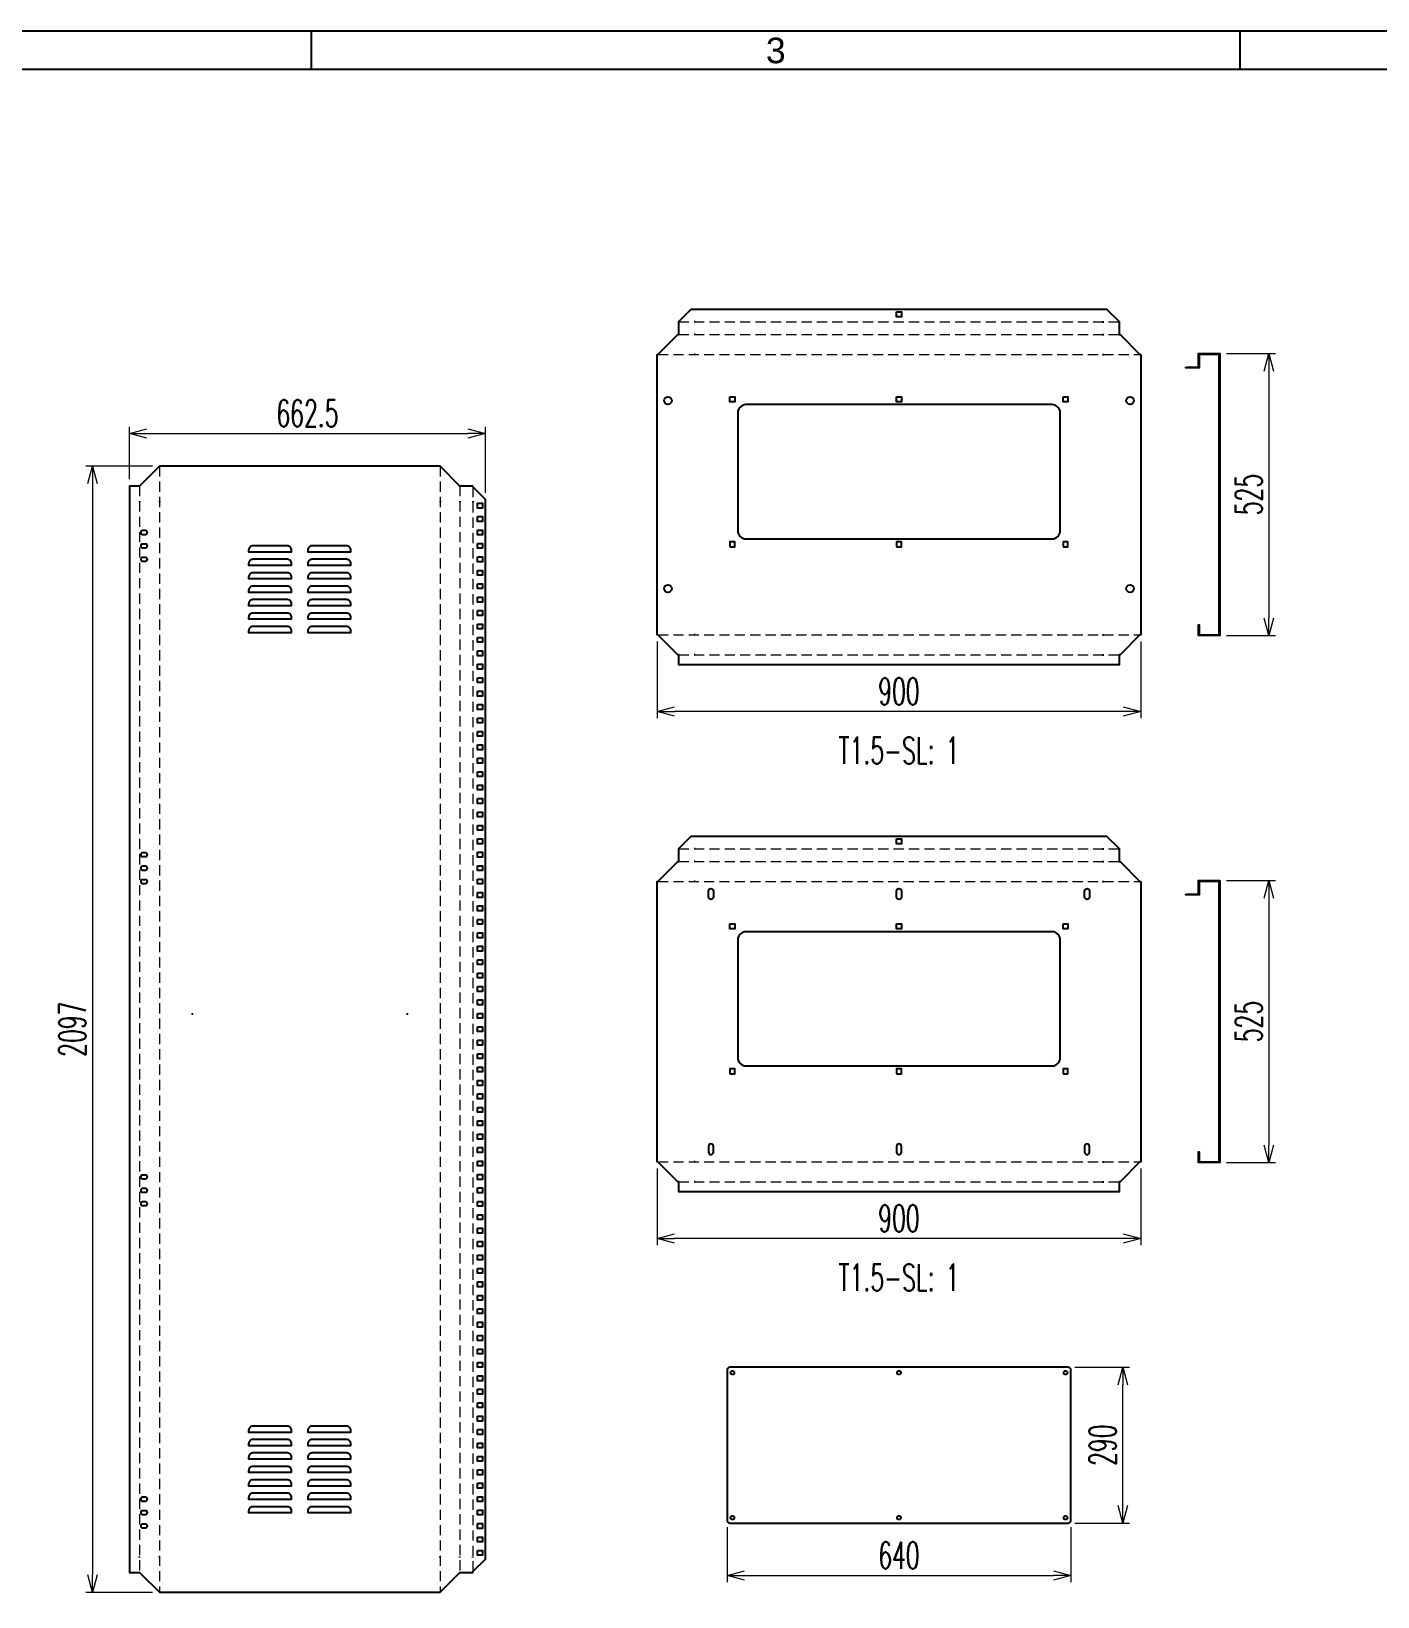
# Model space of a CAD drawing. Header units: millimetres. Extents: x 173893 to 258446, y -176540 to -123824.
# Drawn here: x 200985 to 203491, y -163633 to -160719 of the extents above; entities that cross this region are included whole.
import ezdxf
from ezdxf.enums import TextEntityAlignment as Align

# ---------------------------------------------------------------- set-up
doc = ezdxf.new("R2010")
doc.units = ezdxf.units.MM
doc.header["$LTSCALE"] = 3
doc.linetypes.add('HIDDEN', pattern=[9.525, 6.35, -3.175])
doc.layers.add('@.DM. NÉT ĐỨT', color=8, linetype='HIDDEN', lineweight=9)
for name, color, linetype in [('@.TEXT', 7, 'Continuous'), ('@.VISIBLE', 7, 'Continuous'), ('dim', 7, 'Continuous')]:
    doc.layers.add(name, color=color, linetype=linetype)
doc.styles.add('Ann_w01', font='romans.shx', dxfattribs={"width": 0.6, "bigfont": 'chineset.shx'})
doc.styles.add('Arial', font='arial.ttf')
doc.dimstyles.new('Dim 01_SC25', dxfattribs={"dimscale": 25, "dimtxt": 2, "dimasz": 1.3, "dimexe": 0.5, "dimexo": 0.5, "dimgap": 0.5, "dimtad": 1, "dimdec": 1, "dimzin": 12, "dimdsep": 46, "dimtxsty": 'Ann_w01', "dimblk": 'OPEN30', "dimcen": 1.5, "dimclrd": 6, "dimclre": 6, "dimclrt": 3, "dimadec": 1, "dimazin": 3, "dimtm": 1e-09, "dimtfac": 1, "dimtdec": 1, "dimtix": 1, "dimtmove": 0, "dimatfit": 3, "dimldrblk": 'OPEN30', "dimfxl": 1, "dimtolj": 1, "dimlwd": 0, "dimlwe": 0, "dimarcsym": 0})

# ---------------------------------------------------------------- blocks, each defined once
blk = doc.blocks.new('_Open30')
at = {"color": 0, "linetype": 'ByBlock', "lineweight": -2}
for p, q in [((-1, 0.268), (0, 0)), ((0, 0), (-1, -0.268)), ((0, 0), (-1, 0))]:
    blk.add_line(p, q, dxfattribs=at)
blk = doc.blocks.new('*D245')
at = {"layer": 'Defpoints', "color": 0, "transparency": 16777216}
for p in [(201223.5, -161528.3), (201099, -163625.3), (201223.5, -163625.3)]:
    blk.add_point(p, dxfattribs=at)
at = {"layer": 'dim', "color": 6, "lineweight": 0, "transparency": 16777216}
for p, q in [((201211, -161528.3), (201086.5, -161528.3)), ((201099, -161560.8), (201099, -163592.8)), ((201211, -163625.3), (201086.5, -163625.3))]:
    blk.add_line(p, q, dxfattribs=at)
at = {"layer": 'dim', "color": 6, "lineweight": 0, "transparency": 16777216, "xscale": 32.5, "yscale": 32.5, "zscale": 32.5}
for p, rotation in [((201099, -161528.3), 90), ((201099, -163625.3), 270)]:
    blk.add_blockref('_Open30', p, dxfattribs=dict(at, rotation=rotation))
at = {"layer": 'dim', "color": 3, "transparency": 16777216, "insert": (201061.5, -162576.8), "char_height": 50, "attachment_point": 5, "rotation": 90, "style": 'Ann_w01'}
blk.add_mtext('\\A1;2097', dxfattribs=at)
blk = doc.blocks.new('*D246')
at = {"layer": 'Defpoints', "color": 0, "transparency": 16777216}
for p in [(201830.3, -161467.3), (201167.8, -161565.3), (201830.3, -161590.3)]:
    blk.add_point(p, dxfattribs=at)
at = {"layer": 'dim', "color": 6, "lineweight": 0, "transparency": 16777216}
for p, q in [((201167.8, -161552.8), (201167.8, -161454.8)), ((201200.3, -161467.3), (201797.8, -161467.3)), ((201830.3, -161577.8), (201830.3, -161454.8))]:
    blk.add_line(p, q, dxfattribs=at)
at = {"layer": 'dim', "color": 6, "lineweight": 0, "transparency": 16777216, "xscale": 32.5, "yscale": 32.5, "zscale": 32.5, "rotation": 180}
blk.add_blockref('_Open30', (201167.8, -161467.3), dxfattribs=at)
at = {"layer": 'dim', "color": 6, "lineweight": 0, "transparency": 16777216, "xscale": 32.5, "yscale": 32.5, "zscale": 32.5}
blk.add_blockref('_Open30', (201830.3, -161467.3), dxfattribs=at)
at = {"layer": 'dim', "color": 3, "transparency": 16777216, "insert": (201499.1, -161429.8), "char_height": 50, "attachment_point": 5, "style": 'Ann_w01'}
blk.add_mtext('\\A1;662.5', dxfattribs=at)
blk = doc.blocks.new('*D226')
at = {"layer": 'Defpoints', "color": 0, "transparency": 16777216}
for p in [(203197.3, -162300.1), (203197.3, -162825.1), (203288.5, -162825.1)]:
    blk.add_point(p, dxfattribs=at)
at = {"layer": 'dim', "color": 6, "lineweight": 0, "transparency": 16777216}
for p, q in [((203209.8, -162300.1), (203301, -162300.1)), ((203288.5, -162332.6), (203288.5, -162792.6)), ((203209.8, -162825.1), (203301, -162825.1))]:
    blk.add_line(p, q, dxfattribs=at)
at = {"layer": 'dim', "color": 6, "lineweight": 0, "transparency": 16777216, "xscale": 32.5, "yscale": 32.5, "zscale": 32.5}
for p, rotation in [((203288.5, -162300.1), 90), ((203288.5, -162825.1), 270)]:
    blk.add_blockref('_Open30', p, dxfattribs=dict(at, rotation=rotation))
at = {"layer": 'dim', "color": 3, "transparency": 16777216, "insert": (203251, -162562.6), "char_height": 50, "attachment_point": 5, "rotation": 90, "style": 'Ann_w01'}
blk.add_mtext('\\A1;525', dxfattribs=at)
blk = doc.blocks.new('*D227')
at = {"layer": 'Defpoints', "color": 0, "transparency": 16777216}
for p in [(202150, -162823.8), (203050, -162823.8), (202150, -162966.4)]:
    blk.add_point(p, dxfattribs=at)
at = {"layer": 'dim', "color": 6, "lineweight": 0, "transparency": 16777216}
for p, q in [((202150, -162836.3), (202150, -162978.9)), ((203050, -162836.3), (203050, -162978.9)), ((203017.5, -162966.4), (202182.5, -162966.4))]:
    blk.add_line(p, q, dxfattribs=at)
at = {"layer": 'dim', "color": 6, "lineweight": 0, "transparency": 16777216, "xscale": 32.5, "yscale": 32.5, "zscale": 32.5, "rotation": 180}
blk.add_blockref('_Open30', (202150, -162966.4), dxfattribs=at)
at = {"layer": 'dim', "color": 6, "lineweight": 0, "transparency": 16777216, "xscale": 32.5, "yscale": 32.5, "zscale": 32.5}
blk.add_blockref('_Open30', (203050, -162966.4), dxfattribs=at)
at = {"layer": 'dim', "color": 3, "transparency": 16777216, "insert": (202600, -162928.9), "char_height": 50, "attachment_point": 5, "style": 'Ann_w01'}
blk.add_mtext('\\A1;900', dxfattribs=at)
blk = doc.blocks.new('*D228')
at = {"layer": 'Defpoints', "color": 0, "transparency": 16777216}
for p in [(203197.3, -161318.8), (203197.3, -161843.8), (203288.5, -161843.8)]:
    blk.add_point(p, dxfattribs=at)
at = {"layer": 'dim', "color": 6, "lineweight": 0, "transparency": 16777216}
for p, q in [((203209.8, -161318.8), (203301, -161318.8)), ((203288.5, -161351.3), (203288.5, -161811.3)), ((203209.8, -161843.8), (203301, -161843.8))]:
    blk.add_line(p, q, dxfattribs=at)
at = {"layer": 'dim', "color": 6, "lineweight": 0, "transparency": 16777216, "xscale": 32.5, "yscale": 32.5, "zscale": 32.5}
for p, rotation in [((203288.5, -161318.8), 90), ((203288.5, -161843.8), 270)]:
    blk.add_blockref('_Open30', p, dxfattribs=dict(at, rotation=rotation))
at = {"layer": 'dim', "color": 3, "transparency": 16777216, "insert": (203251, -161581.3), "char_height": 50, "attachment_point": 5, "rotation": 90, "style": 'Ann_w01'}
blk.add_mtext('\\A1;525', dxfattribs=at)
blk = doc.blocks.new('*D229')
at = {"layer": 'Defpoints', "color": 0, "transparency": 16777216}
for p in [(202150, -161842.5), (203050, -161842.5), (202150, -161985.1)]:
    blk.add_point(p, dxfattribs=at)
at = {"layer": 'dim', "color": 6, "lineweight": 0, "transparency": 16777216}
for p, q in [((202150, -161855), (202150, -161997.6)), ((203050, -161855), (203050, -161997.6)), ((203017.5, -161985.1), (202182.5, -161985.1))]:
    blk.add_line(p, q, dxfattribs=at)
at = {"layer": 'dim', "color": 6, "lineweight": 0, "transparency": 16777216, "xscale": 32.5, "yscale": 32.5, "zscale": 32.5, "rotation": 180}
blk.add_blockref('_Open30', (202150, -161985.1), dxfattribs=at)
at = {"layer": 'dim', "color": 6, "lineweight": 0, "transparency": 16777216, "xscale": 32.5, "yscale": 32.5, "zscale": 32.5}
blk.add_blockref('_Open30', (203050, -161985.1), dxfattribs=at)
at = {"layer": 'dim', "color": 3, "transparency": 16777216, "insert": (202600, -161947.6), "char_height": 50, "attachment_point": 5, "style": 'Ann_w01'}
blk.add_mtext('\\A1;900', dxfattribs=at)
blk = doc.blocks.new('*D196')
at = {"layer": 'Defpoints', "color": 0, "transparency": 16777216}
for p in [(202280, -163491.3), (202920, -163491.3), (202920, -163593.9)]:
    blk.add_point(p, dxfattribs=at)
at = {"layer": 'dim', "color": 6, "lineweight": 0, "transparency": 16777216}
for p, q in [((202280, -163503.8), (202280, -163606.4)), ((202920, -163503.8), (202920, -163606.4)), ((202312.5, -163593.9), (202887.5, -163593.9))]:
    blk.add_line(p, q, dxfattribs=at)
at = {"layer": 'dim', "color": 6, "lineweight": 0, "transparency": 16777216, "xscale": 32.5, "yscale": 32.5, "zscale": 32.5, "rotation": 180}
blk.add_blockref('_Open30', (202280, -163593.9), dxfattribs=at)
at = {"layer": 'dim', "color": 6, "lineweight": 0, "transparency": 16777216, "xscale": 32.5, "yscale": 32.5, "zscale": 32.5}
blk.add_blockref('_Open30', (202920, -163593.9), dxfattribs=at)
at = {"layer": 'dim', "color": 3, "transparency": 16777216, "insert": (202600, -163556.4), "char_height": 50, "attachment_point": 5, "style": 'Ann_w01'}
blk.add_mtext('\\A1;640', dxfattribs=at)
blk = doc.blocks.new('*D197')
at = {"layer": 'Defpoints', "color": 0, "transparency": 16777216}
for p in [(202915, -163206.3), (203016.4, -163206.3), (202915, -163496.3)]:
    blk.add_point(p, dxfattribs=at)
at = {"layer": 'dim', "color": 6, "lineweight": 0, "transparency": 16777216}
for p, q in [((202927.5, -163206.3), (203028.9, -163206.3)), ((203016.4, -163463.8), (203016.4, -163238.8)), ((202927.5, -163496.3), (203028.9, -163496.3))]:
    blk.add_line(p, q, dxfattribs=at)
at = {"layer": 'dim', "color": 6, "lineweight": 0, "transparency": 16777216, "xscale": 32.5, "yscale": 32.5, "zscale": 32.5}
for p, rotation in [((203016.4, -163206.3), 90), ((203016.4, -163496.3), 270)]:
    blk.add_blockref('_Open30', p, dxfattribs=dict(at, rotation=rotation))
at = {"layer": 'dim', "color": 3, "transparency": 16777216, "insert": (202978.9, -163351.3), "char_height": 50, "attachment_point": 5, "rotation": 90, "style": 'Ann_w01'}
blk.add_mtext('\\A1;290', dxfattribs=at)
blk = doc.blocks.new('KHUNG BAN VE (Made by Tung)')
at = {"layer": '@.VISIBLE', "color": 8}
for p, q in [((148.5, 207), (148.5, 210)), ((221.25, 207), (221.25, 210))]:
    blk.add_line(p, q, dxfattribs=at)
for points in [[(0, 0), (297, 0), (297, 210), (0, 210)], [(3, 3), (294, 3), (294, 207), (3, 207)]]:
    blk.add_lwpolyline(points, close=True, dxfattribs=at)
at = {"layer": '@.TEXT', "color": 1, "style": 'Arial'}
blk.add_text('3', height=2, dxfattribs=at).set_placement((184.875, 208.5), align=Align.MIDDLE_CENTER)
for tag, height, p in [('DESIGNER_NAME', 2, (38, 15.5)), ('PROJECT_CODE', 2, (258.5, 15.5)), ('SCALE', 2, (289, 15.5)), ('APPROVED_NAME', 2, (38, 10.5)), ('CUSTOMER_NAME', 2, (258.5, 10.5)), ('PAGE', 2, (289, 10.5)), ('DRAWING_NAME', 4, (173, 8)), ('TOTAL', 2, (289, 5.5))]:
    blk.add_attdef(tag, text='', height=height, dxfattribs=at).set_placement(p, align=Align.MIDDLE_CENTER)

msp = doc.modelspace()

# ---------------------------------------------------------------- linework, layer by layer
at = {"color": 1}
for p, q in [((202220.94, -161259.26), (202218.94, -161259.26)), ((202979.06, -161259.26), (202981.06, -161259.26)), ((202220.94, -161282.96), (202218.94, -161282.96)), ((202979.06, -161282.96), (202981.06, -161282.96)), ((202220.94, -161320.16), (202218.94, -161320.16)), ((202979.06, -161320.16), (202981.06, -161320.16)), ((201186.42, -161593.19), (201186.42, -161595.19)), ((201223.62, -161593.19), (201223.62, -161595.19)), ((201745.82, -161593.19), (201745.82, -161595.19)), ((201783.02, -161593.19), (201783.02, -161595.19)), ((201806.72, -161593.19), (201806.72, -161595.19)), ((202220.94, -161842.36), (202218.94, -161842.36)), ((202979.06, -161842.36), (202981.06, -161842.36)), ((202220.94, -161879.56), (202218.94, -161879.56)), ((202979.06, -161879.56), (202981.06, -161879.56)), ((202220.94, -162240.61), (202218.94, -162240.61)), ((202220.94, -162264.31), (202218.94, -162264.31)), ((202979.06, -162240.61), (202981.06, -162240.61)), ((202979.06, -162264.31), (202981.06, -162264.31)), ((202220.94, -162301.51), (202218.94, -162301.51)), ((202979.06, -162301.51), (202981.06, -162301.51)), ((201283.72, -162548.28), (201285.72, -162548.28)), ((201284.72, -162547.28), (201284.72, -162549.28)), ((201683.72, -162548.28), (201685.72, -162548.28)), ((201684.72, -162547.28), (201684.72, -162549.28)), ((202220.94, -162823.71), (202218.94, -162823.71)), ((202979.06, -162823.71), (202981.06, -162823.71)), ((202220.94, -162860.91), (202218.94, -162860.91)), ((202979.06, -162860.91), (202981.06, -162860.91)), ((201186.42, -163560.36), (201186.42, -163558.36)), ((201223.62, -163560.36), (201223.62, -163558.36)), ((201745.82, -163560.36), (201745.82, -163558.36)), ((201783.02, -163560.36), (201783.02, -163558.36)), ((201806.72, -163560.36), (201806.72, -163558.36))]:
    msp.add_line(p, q, dxfattribs=at)
for points in [[(203050, -161320.06), (203050, -161842.46), (203048.5, -161842.46), (203011.5, -161879.46), (203010, -161879.46), (203010, -161898.16), (202190, -161898.16), (202190, -161879.46), (202188.5, -161879.46), (202151.5, -161842.46), (202150, -161842.46), (202150, -161320.06), (202151.5, -161320.06), (202188.5, -161283.06), (202190, -161283.06), (202190, -161259.16), (202213.5, -161235.66), (202986.5, -161235.66), (203010, -161259.16), (203010, -161283.06), (203011.5, -161283.06), (203048.5, -161320.06)], [(202595.5, -161241.16), (202604.5, -161241.16), (202604.5, -161250.16), (202595.5, -161250.16)], [(203133.8, -161343.76), (203157.3, -161343.76), (203157.3, -161318.76), (203197.3, -161318.76), (203197.3, -161843.76), (203157.3, -161843.76), (203157.3, -161823.76), (203158.8, -161823.76), (203158.8, -161842.26), (203195.8, -161842.26), (203195.8, -161320.26), (203158.8, -161320.26), (203158.8, -161345.26), (203133.8, -161345.26)], [(202285.5, -161399.26), (202294.5, -161399.26), (202294.5, -161408.26), (202285.5, -161408.26)], [(202595.5, -161399.26), (202604.5, -161399.26), (202604.5, -161408.26), (202595.5, -161408.26)], [(202905.5, -161399.26), (202914.5, -161399.26), (202914.5, -161408.26), (202905.5, -161408.26)], [(201223.52, -163625.28), (201745.92, -163625.28), (201782.92, -163588.28), (201806.82, -163588.28), (201806.82, -163586.78), (201830.32, -163563.28), (201830.32, -161590.28), (201806.82, -161566.78), (201806.82, -161565.28), (201782.92, -161565.28), (201745.92, -161528.28), (201223.52, -161528.28), (201186.52, -161565.28), (201167.82, -161565.28), (201167.82, -163588.28), (201186.52, -163588.28)], [(201815.82, -161597.28), (201824.82, -161597.28), (201824.82, -161606.28), (201815.82, -161606.28)], [(201815.82, -161622.28), (201824.82, -161622.28), (201824.82, -161631.28), (201815.82, -161631.28)], [(201815.82, -161647.28), (201824.82, -161647.28), (201824.82, -161656.28), (201815.82, -161656.28)], [(201815.82, -161672.28), (201824.82, -161672.28), (201824.82, -161681.28), (201815.82, -161681.28)], [(202285.5, -161678.26), (202294.5, -161678.26), (202294.5, -161669.26), (202285.5, -161669.26)], [(202595.5, -161678.26), (202604.5, -161678.26), (202604.5, -161669.26), (202595.5, -161669.26)], [(202905.5, -161678.26), (202914.5, -161678.26), (202914.5, -161669.26), (202905.5, -161669.26)], [(201815.82, -161697.28), (201824.82, -161697.28), (201824.82, -161706.28), (201815.82, -161706.28)], [(201815.82, -161722.28), (201824.82, -161722.28), (201824.82, -161731.28), (201815.82, -161731.28)], [(201815.82, -161747.28), (201824.82, -161747.28), (201824.82, -161756.28), (201815.82, -161756.28)], [(201815.82, -161772.28), (201824.82, -161772.28), (201824.82, -161781.28), (201815.82, -161781.28)], [(201815.82, -161797.28), (201824.82, -161797.28), (201824.82, -161806.28), (201815.82, -161806.28)], [(201815.82, -161822.28), (201824.82, -161822.28), (201824.82, -161831.28), (201815.82, -161831.28)], [(201815.82, -161847.28), (201824.82, -161847.28), (201824.82, -161856.28), (201815.82, -161856.28)], [(201815.82, -161872.28), (201824.82, -161872.28), (201824.82, -161881.28), (201815.82, -161881.28)], [(201815.82, -161897.28), (201824.82, -161897.28), (201824.82, -161906.28), (201815.82, -161906.28)], [(201815.82, -161922.28), (201824.82, -161922.28), (201824.82, -161931.28), (201815.82, -161931.28)], [(201815.82, -161947.28), (201824.82, -161947.28), (201824.82, -161956.28), (201815.82, -161956.28)], [(201815.82, -161972.28), (201824.82, -161972.28), (201824.82, -161981.28), (201815.82, -161981.28)], [(201815.82, -161997.28), (201824.82, -161997.28), (201824.82, -162006.28), (201815.82, -162006.28)], [(201815.82, -162022.28), (201824.82, -162022.28), (201824.82, -162031.28), (201815.82, -162031.28)], [(201815.82, -162047.28), (201824.82, -162047.28), (201824.82, -162056.28), (201815.82, -162056.28)], [(201815.82, -162072.28), (201824.82, -162072.28), (201824.82, -162081.28), (201815.82, -162081.28)], [(201815.82, -162097.28), (201824.82, -162097.28), (201824.82, -162106.28), (201815.82, -162106.28)], [(201815.82, -162122.28), (201824.82, -162122.28), (201824.82, -162131.28), (201815.82, -162131.28)], [(201815.82, -162147.28), (201824.82, -162147.28), (201824.82, -162156.28), (201815.82, -162156.28)], [(201815.82, -162172.28), (201824.82, -162172.28), (201824.82, -162181.28), (201815.82, -162181.28)], [(201815.82, -162197.28), (201824.82, -162197.28), (201824.82, -162206.28), (201815.82, -162206.28)], [(201815.82, -162222.28), (201824.82, -162222.28), (201824.82, -162231.28), (201815.82, -162231.28)], [(203050, -162301.41), (203050, -162823.81), (203048.5, -162823.81), (203011.5, -162860.81), (203010, -162860.81), (203010, -162879.51), (202190, -162879.51), (202190, -162860.81), (202188.5, -162860.81), (202151.5, -162823.81), (202150, -162823.81), (202150, -162301.41), (202151.5, -162301.41), (202188.5, -162264.41), (202190, -162264.41), (202190, -162240.51), (202213.5, -162217.01), (202986.5, -162217.01), (203010, -162240.51), (203010, -162264.41), (203011.5, -162264.41), (203048.5, -162301.41)], [(202595.5, -162222.51), (202604.5, -162222.51), (202604.5, -162231.51), (202595.5, -162231.51)], [(201815.82, -162247.28), (201824.82, -162247.28), (201824.82, -162256.28), (201815.82, -162256.28)], [(201815.82, -162272.28), (201824.82, -162272.28), (201824.82, -162281.28), (201815.82, -162281.28)], [(201815.82, -162297.28), (201824.82, -162297.28), (201824.82, -162306.28), (201815.82, -162306.28)], [(201815.82, -162322.28), (201824.82, -162322.28), (201824.82, -162331.28), (201815.82, -162331.28)], [(203133.8, -162325.11), (203157.3, -162325.11), (203157.3, -162300.11), (203197.3, -162300.11), (203197.3, -162825.11), (203157.3, -162825.11), (203157.3, -162805.11), (203158.8, -162805.11), (203158.8, -162823.61), (203195.8, -162823.61), (203195.8, -162301.61), (203158.8, -162301.61), (203158.8, -162326.61), (203133.8, -162326.61)], [(201815.82, -162347.28), (201824.82, -162347.28), (201824.82, -162356.28), (201815.82, -162356.28)], [(201815.82, -162372.28), (201824.82, -162372.28), (201824.82, -162381.28), (201815.82, -162381.28)], [(202285.5, -162380.61), (202294.5, -162380.61), (202294.5, -162389.61), (202285.5, -162389.61)], [(202595.5, -162380.61), (202604.5, -162380.61), (202604.5, -162389.61), (202595.5, -162389.61)], [(202905.5, -162380.61), (202914.5, -162380.61), (202914.5, -162389.61), (202905.5, -162389.61)], [(201815.82, -162397.28), (201824.82, -162397.28), (201824.82, -162406.28), (201815.82, -162406.28)], [(201815.82, -162422.28), (201824.82, -162422.28), (201824.82, -162431.28), (201815.82, -162431.28)], [(201815.82, -162447.28), (201824.82, -162447.28), (201824.82, -162456.28), (201815.82, -162456.28)], [(201815.82, -162472.28), (201824.82, -162472.28), (201824.82, -162481.28), (201815.82, -162481.28)], [(201815.82, -162497.28), (201824.82, -162497.28), (201824.82, -162506.28), (201815.82, -162506.28)], [(201815.82, -162522.28), (201824.82, -162522.28), (201824.82, -162531.28), (201815.82, -162531.28)], [(201815.82, -162547.28), (201824.82, -162547.28), (201824.82, -162556.28), (201815.82, -162556.28)], [(201815.82, -162572.28), (201824.82, -162572.28), (201824.82, -162581.28), (201815.82, -162581.28)], [(201815.82, -162597.28), (201824.82, -162597.28), (201824.82, -162606.28), (201815.82, -162606.28)], [(201815.82, -162622.28), (201824.82, -162622.28), (201824.82, -162631.28), (201815.82, -162631.28)], [(201815.82, -162647.28), (201824.82, -162647.28), (201824.82, -162656.28), (201815.82, -162656.28)], [(201815.82, -162672.28), (201824.82, -162672.28), (201824.82, -162681.28), (201815.82, -162681.28)], [(202285.5, -162659.61), (202294.5, -162659.61), (202294.5, -162650.61), (202285.5, -162650.61)], [(202595.5, -162659.61), (202604.5, -162659.61), (202604.5, -162650.61), (202595.5, -162650.61)], [(202905.5, -162659.61), (202914.5, -162659.61), (202914.5, -162650.61), (202905.5, -162650.61)], [(201815.82, -162697.28), (201824.82, -162697.28), (201824.82, -162706.28), (201815.82, -162706.28)], [(201815.82, -162722.28), (201824.82, -162722.28), (201824.82, -162731.28), (201815.82, -162731.28)], [(201815.82, -162747.28), (201824.82, -162747.28), (201824.82, -162756.28), (201815.82, -162756.28)], [(201815.82, -162772.28), (201824.82, -162772.28), (201824.82, -162781.28), (201815.82, -162781.28)], [(201815.82, -162797.28), (201824.82, -162797.28), (201824.82, -162806.28), (201815.82, -162806.28)], [(201815.82, -162822.28), (201824.82, -162822.28), (201824.82, -162831.28), (201815.82, -162831.28)], [(201815.82, -162847.28), (201824.82, -162847.28), (201824.82, -162856.28), (201815.82, -162856.28)], [(201815.82, -162872.28), (201824.82, -162872.28), (201824.82, -162881.28), (201815.82, -162881.28)], [(201815.82, -162897.28), (201824.82, -162897.28), (201824.82, -162906.28), (201815.82, -162906.28)], [(201815.82, -162922.28), (201824.82, -162922.28), (201824.82, -162931.28), (201815.82, -162931.28)], [(201815.82, -162947.28), (201824.82, -162947.28), (201824.82, -162956.28), (201815.82, -162956.28)], [(201815.82, -162972.28), (201824.82, -162972.28), (201824.82, -162981.28), (201815.82, -162981.28)], [(201815.82, -162997.28), (201824.82, -162997.28), (201824.82, -163006.28), (201815.82, -163006.28)], [(201815.82, -163022.28), (201824.82, -163022.28), (201824.82, -163031.28), (201815.82, -163031.28)], [(201815.82, -163047.28), (201824.82, -163047.28), (201824.82, -163056.28), (201815.82, -163056.28)], [(201815.82, -163072.28), (201824.82, -163072.28), (201824.82, -163081.28), (201815.82, -163081.28)], [(201815.82, -163097.28), (201824.82, -163097.28), (201824.82, -163106.28), (201815.82, -163106.28)], [(201815.82, -163122.28), (201824.82, -163122.28), (201824.82, -163131.28), (201815.82, -163131.28)], [(201815.82, -163147.28), (201824.82, -163147.28), (201824.82, -163156.28), (201815.82, -163156.28)], [(201815.82, -163172.28), (201824.82, -163172.28), (201824.82, -163181.28), (201815.82, -163181.28)], [(201815.82, -163197.28), (201824.82, -163197.28), (201824.82, -163206.28), (201815.82, -163206.28)], [(201815.82, -163222.28), (201824.82, -163222.28), (201824.82, -163231.28), (201815.82, -163231.28)], [(201815.82, -163247.28), (201824.82, -163247.28), (201824.82, -163256.28), (201815.82, -163256.28)], [(201815.82, -163272.28), (201824.82, -163272.28), (201824.82, -163281.28), (201815.82, -163281.28)], [(201815.82, -163297.28), (201824.82, -163297.28), (201824.82, -163306.28), (201815.82, -163306.28)], [(201815.82, -163322.28), (201824.82, -163322.28), (201824.82, -163331.28), (201815.82, -163331.28)], [(201815.82, -163347.28), (201824.82, -163347.28), (201824.82, -163356.28), (201815.82, -163356.28)], [(201815.82, -163372.28), (201824.82, -163372.28), (201824.82, -163381.28), (201815.82, -163381.28)], [(201815.82, -163397.28), (201824.82, -163397.28), (201824.82, -163406.28), (201815.82, -163406.28)], [(201815.82, -163422.28), (201824.82, -163422.28), (201824.82, -163431.28), (201815.82, -163431.28)], [(201815.82, -163447.28), (201824.82, -163447.28), (201824.82, -163456.28), (201815.82, -163456.28)], [(201815.82, -163472.28), (201824.82, -163472.28), (201824.82, -163481.28), (201815.82, -163481.28)], [(201815.82, -163497.28), (201824.82, -163497.28), (201824.82, -163506.28), (201815.82, -163506.28)], [(201815.82, -163522.28), (201824.82, -163522.28), (201824.82, -163531.28), (201815.82, -163531.28)], [(201815.82, -163547.28), (201824.82, -163547.28), (201824.82, -163556.28), (201815.82, -163556.28)]]:
    msp.add_lwpolyline(points, close=True)
for points in [[(202315, -161663.76), (202885, -161663.76, 0.4142136), (202900, -161648.76), (202900, -161428.76, 0.4142136), (202885, -161413.76), (202315, -161413.76, 0.4142136), (202300, -161428.76), (202300, -161648.76, 0.4142136)], [(201188.77, -161651.78), (201188.77, -161651.78, 0.4142136), (201192.27, -161655.28), (201197.77, -161655.28, 0.4142136), (201201.27, -161651.78), (201201.27, -161651.78, 0.4142136), (201197.77, -161648.28), (201192.27, -161648.28, 0.4142136)], [(201188.77, -161676.78), (201188.77, -161676.78, 0.4142136), (201192.27, -161680.28), (201197.77, -161680.28, 0.4142136), (201201.27, -161676.78), (201201.27, -161676.78, 0.4142136), (201197.77, -161673.28), (201192.27, -161673.28, 0.4142136)], [(201188.77, -161701.78), (201188.77, -161701.78, 0.4142136), (201192.27, -161705.28), (201197.77, -161705.28, 0.4142136), (201201.27, -161701.78), (201201.27, -161701.78, 0.4142136), (201197.77, -161698.28), (201192.27, -161698.28, 0.4142136)], [(201188.77, -162251.78), (201188.77, -162251.78, 0.4142136), (201192.27, -162255.28), (201197.77, -162255.28, 0.4142136), (201201.27, -162251.78), (201201.27, -162251.78, 0.4142136), (201197.77, -162248.28), (201192.27, -162248.28, 0.4142136)], [(201188.77, -162276.78), (201188.77, -162276.78, 0.4142136), (201192.27, -162280.28), (201197.77, -162280.28, 0.4142136), (201201.27, -162276.78), (201201.27, -162276.78, 0.4142136), (201197.77, -162273.28), (201192.27, -162273.28, 0.4142136)], [(201188.77, -162301.78), (201188.77, -162301.78, 0.4142136), (201192.27, -162305.28), (201197.77, -162305.28, 0.4142136), (201201.27, -162301.78), (201201.27, -162301.78, 0.4142136), (201197.77, -162298.28), (201192.27, -162298.28, 0.4142136)], [(202245.5, -162330.41), (202245.5, -162319.41, -0.4142136), (202250, -162314.91), (202250, -162314.91, -0.4142136), (202254.5, -162319.41), (202254.5, -162330.41, -0.4142136), (202250, -162334.91), (202250, -162334.91, -0.4142136)], [(202595.5, -162330.41), (202595.5, -162319.41, -0.4142136), (202600, -162314.91), (202600, -162314.91, -0.4142136), (202604.5, -162319.41), (202604.5, -162330.41, -0.4142136), (202600, -162334.91), (202600, -162334.91, -0.4142136)], [(202945.5, -162330.41), (202945.5, -162319.41, -0.4142136), (202950, -162314.91), (202950, -162314.91, -0.4142136), (202954.5, -162319.41), (202954.5, -162330.41, -0.4142136), (202950, -162334.91), (202950, -162334.91, -0.4142136)], [(202315, -162645.11), (202885, -162645.11, 0.4142136), (202900, -162630.11), (202900, -162410.11, 0.4142136), (202885, -162395.11), (202315, -162395.11, 0.4142136), (202300, -162410.11), (202300, -162630.11, 0.4142136)], [(202245.5, -162794.81), (202245.5, -162805.81, 0.4142136), (202250, -162810.31), (202250, -162810.31, 0.4142136), (202254.5, -162805.81), (202254.5, -162794.81, 0.4142136), (202250, -162790.31), (202250, -162790.31, 0.4142136)], [(202595.5, -162794.81), (202595.5, -162805.81, 0.4142136), (202600, -162810.31), (202600, -162810.31, 0.4142136), (202604.5, -162805.81), (202604.5, -162794.81, 0.4142136), (202600, -162790.31), (202600, -162790.31, 0.4142136)], [(202945.5, -162794.81), (202945.5, -162805.81, 0.4142136), (202950, -162810.31), (202950, -162810.31, 0.4142136), (202954.5, -162805.81), (202954.5, -162794.81, 0.4142136), (202950, -162790.31), (202950, -162790.31, 0.4142136)], [(201188.77, -162851.78), (201188.77, -162851.78, 0.4142136), (201192.27, -162855.28), (201197.77, -162855.28, 0.4142136), (201201.27, -162851.78), (201201.27, -162851.78, 0.4142136), (201197.77, -162848.28), (201192.27, -162848.28, 0.4142136)], [(201188.77, -162876.78), (201188.77, -162876.78, 0.4142136), (201192.27, -162880.28), (201197.77, -162880.28, 0.4142136), (201201.27, -162876.78), (201201.27, -162876.78, 0.4142136), (201197.77, -162873.28), (201192.27, -162873.28, 0.4142136)], [(201188.77, -162901.78), (201188.77, -162901.78, 0.4142136), (201192.27, -162905.28), (201197.77, -162905.28, 0.4142136), (201201.27, -162901.78), (201201.27, -162901.78, 0.4142136), (201197.77, -162898.28), (201192.27, -162898.28, 0.4142136)], [(202285, -163496.31), (202915, -163496.31, 0.4142136), (202920, -163491.31), (202920, -163211.31, 0.4142136), (202915, -163206.31), (202285, -163206.31, 0.4142136), (202280, -163211.31), (202280, -163491.31, 0.4142136)], [(201188.77, -163451.78), (201188.77, -163451.78, 0.4142136), (201192.27, -163455.28), (201197.77, -163455.28, 0.4142136), (201201.27, -163451.78), (201201.27, -163451.78, 0.4142136), (201197.77, -163448.28), (201192.27, -163448.28, 0.4142136)], [(201188.77, -163476.78), (201188.77, -163476.78, 0.4142136), (201192.27, -163480.28), (201197.77, -163480.28, 0.4142136), (201201.27, -163476.78), (201201.27, -163476.78, 0.4142136), (201197.77, -163473.28), (201192.27, -163473.28, 0.4142136)], [(201188.77, -163501.78), (201188.77, -163501.78, 0.4142136), (201192.27, -163505.28), (201197.77, -163505.28, 0.4142136), (201201.27, -163501.78), (201201.27, -163501.78, 0.4142136), (201197.77, -163498.28), (201192.27, -163498.28, 0.4142136)]]:
    msp.add_lwpolyline(points, format="xyb", close=True)
at = {"color": 2}
for points in [[(201461.72, -161676.78), (201397.72, -161676.78, 0.4142136), (201389.72, -161684.78), (201389.72, -161687.78), (201469.72, -161687.78), (201469.72, -161684.78, 0.4142136)], [(201571.72, -161676.78), (201507.72, -161676.78, 0.4142136), (201499.72, -161684.78), (201499.72, -161687.78), (201579.72, -161687.78), (201579.72, -161684.78, 0.4142136)], [(201461.72, -161701.78), (201397.72, -161701.78, 0.4142136), (201389.72, -161709.78), (201389.72, -161712.78), (201469.72, -161712.78), (201469.72, -161709.78, 0.4142136)], [(201571.72, -161701.78), (201507.72, -161701.78, 0.4142136), (201499.72, -161709.78), (201499.72, -161712.78), (201579.72, -161712.78), (201579.72, -161709.78, 0.4142136)], [(201461.72, -161726.78), (201397.72, -161726.78, 0.4142136), (201389.72, -161734.78), (201389.72, -161737.78), (201469.72, -161737.78), (201469.72, -161734.78, 0.4142136)], [(201571.72, -161726.78), (201507.72, -161726.78, 0.4142136), (201499.72, -161734.78), (201499.72, -161737.78), (201579.72, -161737.78), (201579.72, -161734.78, 0.4142136)], [(201461.72, -161751.78), (201397.72, -161751.78, 0.4142136), (201389.72, -161759.78), (201389.72, -161762.78), (201469.72, -161762.78), (201469.72, -161759.78, 0.4142136)], [(201571.72, -161751.78), (201507.72, -161751.78, 0.4142136), (201499.72, -161759.78), (201499.72, -161762.78), (201579.72, -161762.78), (201579.72, -161759.78, 0.4142136)], [(201461.72, -161776.78), (201397.72, -161776.78, 0.4142136), (201389.72, -161784.78), (201389.72, -161787.78), (201469.72, -161787.78), (201469.72, -161784.78, 0.4142136)], [(201461.72, -161801.78), (201397.72, -161801.78, 0.4142136), (201389.72, -161809.78), (201389.72, -161812.78), (201469.72, -161812.78), (201469.72, -161809.78, 0.4142136)], [(201571.72, -161776.78), (201507.72, -161776.78, 0.4142136), (201499.72, -161784.78), (201499.72, -161787.78), (201579.72, -161787.78), (201579.72, -161784.78, 0.4142136)], [(201571.72, -161801.78), (201507.72, -161801.78, 0.4142136), (201499.72, -161809.78), (201499.72, -161812.78), (201579.72, -161812.78), (201579.72, -161809.78, 0.4142136)], [(201461.72, -161826.78), (201397.72, -161826.78, 0.4142136), (201389.72, -161834.78), (201389.72, -161837.78), (201469.72, -161837.78), (201469.72, -161834.78, 0.4142136)], [(201571.72, -161826.78), (201507.72, -161826.78, 0.4142136), (201499.72, -161834.78), (201499.72, -161837.78), (201579.72, -161837.78), (201579.72, -161834.78, 0.4142136)], [(201461.72, -163315.78), (201397.72, -163315.78, 0.4142136), (201389.72, -163323.78), (201389.72, -163326.78), (201469.72, -163326.78), (201469.72, -163323.78, 0.4142136)], [(201571.72, -163315.78), (201507.72, -163315.78, 0.4142136), (201499.72, -163323.78), (201499.72, -163326.78), (201579.72, -163326.78), (201579.72, -163323.78, 0.4142136)], [(201461.72, -163340.78), (201397.72, -163340.78, 0.4142136), (201389.72, -163348.78), (201389.72, -163351.78), (201469.72, -163351.78), (201469.72, -163348.78, 0.4142136)], [(201571.72, -163340.78), (201507.72, -163340.78, 0.4142136), (201499.72, -163348.78), (201499.72, -163351.78), (201579.72, -163351.78), (201579.72, -163348.78, 0.4142136)], [(201461.72, -163365.78), (201397.72, -163365.78, 0.4142136), (201389.72, -163373.78), (201389.72, -163376.78), (201469.72, -163376.78), (201469.72, -163373.78, 0.4142136)], [(201571.72, -163365.78), (201507.72, -163365.78, 0.4142136), (201499.72, -163373.78), (201499.72, -163376.78), (201579.72, -163376.78), (201579.72, -163373.78, 0.4142136)], [(201461.72, -163390.78), (201397.72, -163390.78, 0.4142136), (201389.72, -163398.78), (201389.72, -163401.78), (201469.72, -163401.78), (201469.72, -163398.78, 0.4142136)], [(201571.72, -163390.78), (201507.72, -163390.78, 0.4142136), (201499.72, -163398.78), (201499.72, -163401.78), (201579.72, -163401.78), (201579.72, -163398.78, 0.4142136)], [(201461.72, -163415.78), (201397.72, -163415.78, 0.4142136), (201389.72, -163423.78), (201389.72, -163426.78), (201469.72, -163426.78), (201469.72, -163423.78, 0.4142136)], [(201571.72, -163415.78), (201507.72, -163415.78, 0.4142136), (201499.72, -163423.78), (201499.72, -163426.78), (201579.72, -163426.78), (201579.72, -163423.78, 0.4142136)], [(201461.72, -163440.78), (201397.72, -163440.78, 0.4142136), (201389.72, -163448.78), (201389.72, -163451.78), (201469.72, -163451.78), (201469.72, -163448.78, 0.4142136)], [(201571.72, -163440.78), (201507.72, -163440.78, 0.4142136), (201499.72, -163448.78), (201499.72, -163451.78), (201579.72, -163451.78), (201579.72, -163448.78, 0.4142136)], [(201461.72, -163465.78), (201397.72, -163465.78, 0.4142136), (201389.72, -163473.78), (201389.72, -163476.78), (201469.72, -163476.78), (201469.72, -163473.78, 0.4142136)], [(201571.72, -163465.78), (201507.72, -163465.78, 0.4142136), (201499.72, -163473.78), (201499.72, -163476.78), (201579.72, -163476.78), (201579.72, -163473.78, 0.4142136)]]:
    msp.add_lwpolyline(points, format="xyb", close=True, dxfattribs=at)
for centre, radius in [((202170, -161406.26), 7), ((203030, -161406.26), 7), ((202170, -161756.26), 7), ((203030, -161756.26), 7), ((202290, -163216.31), 3.5), ((202600, -163216.31), 3.5), ((202910, -163216.31), 3.5), ((202290, -163486.31), 3.5), ((202600, -163486.31), 3.5), ((202910, -163486.31), 3.5)]:
    msp.add_circle(centre, radius)
at = {"layer": '@.DM. NÉT ĐỨT', "linetype": 'HIDDEN'}
msp.add_line((201783.02, -161565.28), (201783.02, -163588.28), dxfattribs=at)
for points in [[(202190, -161259.26), (203010, -161259.26)], [(202190, -161282.96), (203010, -161282.96)], [(202151.5, -161320.16), (203048.5, -161320.16)], [(201223.62, -161528.28), (201223.62, -163625.28)], [(201745.82, -161528.28), (201745.82, -163625.28)], [(201186.42, -161565.28), (201186.42, -163588.28)], [(201806.72, -161566.78), (201806.72, -163586.78)], [(202151.5, -161842.36), (203048.5, -161842.36)], [(202190, -161879.56), (203010, -161879.56)], [(202190, -162240.61), (203010, -162240.61)], [(202190, -162264.31), (203010, -162264.31)], [(202151.5, -162301.51), (203048.5, -162301.51)], [(202151.5, -162823.71), (203048.5, -162823.71)], [(202190, -162860.91), (203010, -162860.91)]]:
    msp.add_lwpolyline(points, dxfattribs=at)

# ---------------------------------------------------------------- block references
at = {"layer": '@.VISIBLE', "xscale": 23.76, "yscale": 23.76, "zscale": 23.76}
msp.add_blockref('KHUNG BAN VE (Made by Tung)', (197978.07, -165708.16), dxfattribs=at)

# ---------------------------------------------------------------- texts
at = {"layer": 'dim', "color": 1, "style": 'Ann_w01', "width": 0.6}
for p in [(202600, -162057.73), (202600, -163039.08)]:
    msp.add_text('T1.5-SL: 1', height=50, dxfattribs=at).set_placement(p, align=Align.MIDDLE_CENTER)

# ---------------------------------------------------------------- dimensions: what is measured, and where the dimension line sits
at = {"layer": 'dim'}
for base, p1, p2, picture, middle in [((203288.47, -161843.76), (203197.3, -161318.76), (203197.3, -161843.76), '*D228', (203250.97, -161581.26)), ((201099.04, -163625.28), (201223.52, -161528.28), (201223.52, -163625.28), '*D245', (201061.54, -162576.78)), ((203288.47, -162825.11), (203197.3, -162300.11), (203197.3, -162825.11), '*D226', (203250.97, -162562.61)), ((203016.39, -163206.31), (202915, -163496.31), (202915, -163206.31), '*D197', (202978.89, -163351.31))]:
    dim = msp.add_linear_dim(base=base, p1=p1, p2=p2, angle=90, dimstyle='Dim 01_SC25', dxfattribs=at)
    dim.commit()
    dim.dimension.update_dxf_attribs({"geometry": picture, "text_midpoint": middle})
for base, p1, p2, picture, middle in [((201830.32, -161467.31), (201167.82, -161565.28), (201830.32, -161590.28), '*D246', (201499.07, -161429.81)), ((202150, -161985.07), (203050, -161842.46), (202150, -161842.46), '*D229', (202600, -161947.57)), ((202150, -162966.41), (203050, -162823.81), (202150, -162823.81), '*D227', (202600, -162928.91)), ((202920, -163593.87), (202280, -163491.31), (202920, -163491.31), '*D196', (202600, -163556.37))]:
    dim = msp.add_linear_dim(base=base, p1=p1, p2=p2, dimstyle='Dim 01_SC25', dxfattribs=at)
    dim.commit()
    dim.dimension.update_dxf_attribs({"geometry": picture, "text_midpoint": middle})

doc.saveas('drawing.dxf')
